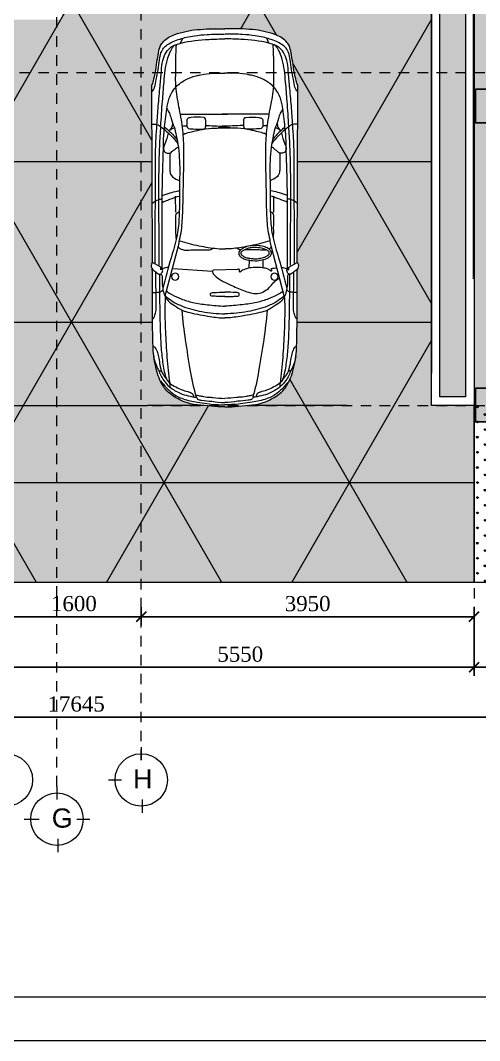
# Model space of a CAD drawing. Header units: millimetres. Extents: x -9564 to 494436, y -140371 to 4257.
# Drawn here: x -11.17 to -5.72, y 101.31 to 113.41 of the extents above; entities that cross this region are included whole.
import ezdxf
from ezdxf.enums import TextEntityAlignment as Align

# ---------------------------------------------------------------- set-up
doc = ezdxf.new("R2010")
doc.units = ezdxf.units.MM
doc.header["$MEASUREMENT"] = 0
doc.set_wipeout_variables(frame=1)
doc.linetypes.add('DASHED2', pattern=[0.375, 0.25, -0.125])
doc.linetypes.add('HIDDEN2', pattern=[0.1875, 0.125, -0.0625])
doc.layers.get('DEFPOINTS').update_dxf_attribs({"lineweight": 18})
for name, color, linetype, lineweight in [('09-Arsiran', 8, 'Continuous', 5), ('8', 8, 'Continuous', 5), ('AS', 8, 'HIDDEN2', 5), ('DIM', 1, 'Continuous', 5), ('DINDING', 1, 'Continuous', 20), ('FURNITURE', 25, 'Continuous', 5), ('LEGEND', 1, 'DASHED2', 50), ('XR-KOP A3_MOZART$0$A-TXTKOP', 3, 'Continuous', 5), ('XR-KOP A3_MOZART$0$KOP-A1$0$A-GRSKOP', 1, 'Continuous', 5)]:
    doc.layers.add(name, color=color, linetype=linetype, lineweight=lineweight)
doc.layers.add('XR-LANTAI GARASI$0$A-FUR', color=15, linetype='Continuous')
doc.styles.add('HAND', font='ROMAND.SHX', dxfattribs={"width": 0.8, "height": 250})
doc.styles.get("Standard").update_dxf_attribs({"font": 'arial.ttf'})
doc.styles.add('style2', font='times.ttf', dxfattribs={"height": 0.18})
doc.styles.add('XR-KOP A3_MOZART$0$ROMAND', font='romand.shx', dxfattribs={"height": 2, "bigfont": 'bigfont.shx'})
doc.dimstyles.new('ISO-25', dxfattribs={"dimtxt": 0.18, "dimasz": 0.12, "dimexe": 0.1, "dimexo": 0.1, "dimgap": 0.0625, "dimtad": 1, "dimtoh": 1, "dimdec": 0, "dimlfac": 1000, "dimtxsty": 'style2', "dimblk": 'ARCHTICK', "dimcen": 0.15, "dimclrd": 1, "dimclre": 1, "dimclrt": 4, "dimadec": 0, "dimazin": 0, "dimtfac": 1, "dimtdec": 0, "dimtmove": 0, "dimatfit": 3, "dimldrblk": 'OBLIQUE', "dimfxl": 1, "dimarcsym": 0})

# ---------------------------------------------------------------- blocks, each defined once
blk = doc.blocks.new('hsdh')
at = {"layer": 'XR-KOP A3_MOZART$0$KOP-A1$0$A-GRSKOP', "color": 0, "linetype": 'Continuous', "lineweight": 5}
blk.add_lwpolyline([(145480, 82601), (107945, 82601), (107945, 56197), (145480, 56197)], close=True, dxfattribs=at)
at = {"layer": 'XR-KOP A3_MOZART$0$KOP-A1$0$A-GRSKOP', "color": 5, "linetype": 'Continuous', "lineweight": 5}
blk.add_lwpolyline([(145017, 82138), (108409, 82138), (108409, 56660), (145017, 56660)], close=True, dxfattribs=at)
blk = doc.blocks.new('XR-LANTAI GARASI$0$A$C242571DA')
blk.add_wipeout([(1714, 1733), (3817, 1740), (3833, 1730), (3907, 1712), (3973, 1695), (4052, 1685), (4127, 1673), (4226, 1656), (4293, 1632), (4359, 1578), (4403, 1507), (4432, 1427), (4458, 1337), (4479, 1162), (4488, 1018), (4488, 813), (4484, 630), (4476, 538), (4455, 407), (4427, 298), (4362, 173), (4308, 124), (4225, 91), (4141, 76), (4037, 60), (3941, 43), (3883, 29), (3833, 17), (3817, 7), (1714, 14), (1701, 6), (1689, 1), (1674, -1), (1661, 1), (1649, 5), (1637, 11), (1634, 13), (723, 20), (658, 24), (613, 29), (605, 31), (523, 42), (436, 64), (363, 86), (332, 99), (282, 122), (257, 136), (214, 165), (183, 192), (146, 237), (112, 288), (80, 346), (62, 388), (43, 448), (33, 491), (24, 548), (16, 624), (11, 694), (4, 775), (0, 858), (0, 928), (6, 997), (12, 1070), (19, 1151), (24, 1196), (33, 1255), (49, 1319), (83, 1405), (119, 1469), (167, 1537), (202, 1573), (260, 1612), (323, 1644), (389, 1669), (510, 1702), (580, 1714), (631, 1720), (665, 1724), (755, 1727), (921, 1730), (1021, 1731), (1147, 1731), (1280, 1731), (1448, 1732), (1602, 1733), (1634, 1734), (1653, 1744), (1670, 1747), (1681, 1747), (1695, 1744), (1705, 1739), (1709, 1736)]).dxf.layer = 'FURNITURE'
at = {"layer": 'FURNITURE'}
for p, q in [((1660, 1632), (1714, 1733)), ((1700, 1699), (2985, 1696)), ((1714, 1733), (3817, 1740)), ((1317, 1580), (1910, 1425)), ((1638, 1619), (1625, 1632)), ((1625, 1632), (1660, 1632)), ((1638, 1619), (2503, 1619)), ((1660, 1548), (1638, 1619)), ((1682, 1652), (2695, 1655)), ((2503, 1619), (2862, 1608)), ((1644, 1489), (1610, 1020)), ((2312, 1454), (2501, 1457)), ((3007, 1527), (2808, 1525)), ((3475, 1401), (3475, 843)), ((4315, 1398), (4377, 1370)), ((1626, 1007), (1633, 720)), ((3475, 346), (3475, 904)), ((1740, 585), (1649, 587)), ((1746, 421), (1649, 421)), ((4315, 349), (4377, 376)), ((1317, 167), (1910, 322)), ((2312, 292), (2501, 290)), ((1638, 128), (1625, 115)), ((1660, 199), (1638, 128)), ((1638, 128), (2503, 128)), ((2503, 128), (2862, 139)), ((3007, 220), (2808, 222)), ((1625, 115), (1660, 115)), ((1660, 115), (1714, 14)), ((1682, 95), (2695, 91)), ((1700, 47), (2985, 51)), ((1714, 14), (3817, 7))]:
    blk.add_line(p, q, dxfattribs=at)
for centre in [(1546, 1463), (1546, 284)]:
    blk.add_ellipse(centre, major_axis=(0, 42.9), ratio=0.983266, start_param=4.712389, end_param=10.995574, dxfattribs=at)
for points, knots in [([(0, 873), (0, 928), (16, 1089), (26, 1310), (121, 1476), (189, 1569), (273, 1623), (370, 1666), (483, 1695), (561, 1715), (605, 1716)], [0, 0, 0, 0, 0.16039, 0.479033, 0.632967, 0.722015, 0.817474, 0.927562, 1.03733, 1.167094, 1.167094, 1.167094, 1.167094]), ([(605, 1716), (546, 1714), (449, 1665), (321, 1611), (225, 1521), (147, 1391), (122, 1275), (114, 1209)], [0, 0, 0, 0, 0.1772572, 0.3124951, 0.4151678, 0.5597243, 0.7575412, 0.7575412, 0.7575412, 0.7575412]), ([(723, 1727), (721, 1715), (694, 1690), (643, 1672), (574, 1655), (508, 1647), (455, 1635), (429, 1627), (417, 1624)], [0, 0, 0, 0, 0.034703, 0.0959761, 0.1659336, 0.2471559, 0.2929944, 0.3295918, 0.3295918, 0.3295918, 0.3295918]), ([(605, 1716), (642, 1723), (789, 1729), (1039, 1732), (1344, 1730), (1542, 1733), (1634, 1734)], [0, 0, 0, 0, 0.114897, 0.437061, 0.754269, 1.029686, 1.029686, 1.029686, 1.029686]), ([(1044, 1729), (1049, 1718), (1081, 1704), (1139, 1688), (1238, 1686), (1395, 1691), (1522, 1692), (1601, 1693)], [0, 0, 0, 0, 0.0364992, 0.0923739, 0.1867837, 0.3273982, 0.5667068, 0.5667068, 0.5667068, 0.5667068]), ([(1357, 1732), (1357, 1713), (1360, 1679), (1364, 1630), (1383, 1614), (1391, 1607)], [0, 0, 0, 0, 1.462159, 2.651105, 3.386321, 3.386321, 3.386321, 3.386321]), ([(1714, 1733), (1708, 1738), (1683, 1753), (1629, 1741), (1606, 1691), (1562, 1652), (1594, 1610), (1628, 1608), (1638, 1619)], [0, 0, 0, 0, 0.024864, 0.0846267, 0.1362471, 0.1900683, 0.2245199, 0.2681841, 0.2681841, 0.2681841, 0.2681841]), ([(2415, 1735), (2425, 1723), (2447, 1699), (2461, 1658), (2468, 1629), (2468, 1616)], [1.808086, 1.808086, 1.808086, 1.808086, 2.918874, 4.131288, 5.10151, 5.10151, 5.10151, 5.10151]), ([(2985, 1696), (3051, 1696), (3172, 1691), (3367, 1678), (3575, 1664), (3788, 1644), (3968, 1628), (4104, 1617), (4204, 1578), (4272, 1519), (4301, 1452), (4342, 1305), (4362, 1111), (4367, 937), (4367, 873)], [0, 0, 0, 0, 0.198873, 0.363323, 0.587433, 0.823543, 1.004622, 1.129816, 1.230113, 1.320655, 1.388577, 1.443334, 1.771447, 1.958652, 1.958652, 1.958652, 1.958652]), ([(3357, 1739), (3355, 1719), (3361, 1678), (3324, 1632), (3255, 1544), (3187, 1476), (3125, 1432)], [0, 0, 0, 0, 0.0597371, 0.1139981, 0.1672498, 0.3938869, 0.3938869, 0.3938869, 0.3938869]), ([(3745, 1737), (3749, 1730), (3764, 1717), (3811, 1699), (3895, 1687), (4003, 1663), (4108, 1649), (4196, 1638), (4259, 1603), (4302, 1550), (4340, 1484), (4365, 1408), (4390, 1324), (4398, 1267), (4402, 1235)], [0, 0, 0, 0, 0.0219205, 0.0572122, 0.1522539, 0.2718866, 0.3894011, 0.4710097, 0.5346344, 0.5986698, 0.6733118, 0.758696, 0.8351341, 0.9293726, 0.9293726, 0.9293726, 0.9293726]), ([(3817, 1740), (3833, 1730), (3883, 1718), (3973, 1695), (4085, 1680), (4194, 1663), (4281, 1644), (4344, 1598), (4390, 1540), (4427, 1449), (4458, 1337), (4476, 1233), (4478, 1175), (4479, 1162)], [0, 0, 0, 0, 0.056668, 0.14946, 0.28161, 0.392935, 0.481686, 0.542967, 0.622845, 0.69797, 0.833643, 0.965665, 1.00577, 1.00577, 1.00577, 1.00577]), ([(311, 1637), (282, 1614), (230, 1570), (149, 1486), (85, 1361), (60, 1219), (33, 1054), (25, 945), (25, 873)], [0, 0, 0, 0, 0.1095129, 0.2035347, 0.3452507, 0.5161382, 0.6275464, 0.8383798, 0.8383798, 0.8383798, 0.8383798]), ([(427, 1657), (429, 1647), (427, 1625), (400, 1617), (368, 1594), (328, 1565), (272, 1524), (237, 1452), (196, 1377), (184, 1315), (170, 1280), (157, 1254), (133, 1244), (119, 1243)], [0, 0, 0, 0, 0.0304541, 0.0502818, 0.0786089, 0.1479133, 0.1986294, 0.2831705, 0.3780326, 0.4523267, 0.4667809, 0.4902599, 0.5347198, 0.5347198, 0.5347198, 0.5347198]), ([(1317, 1580), (1228, 1586), (1036, 1585), (741, 1573), (486, 1553), (333, 1534), (283, 1528)], [0, 0, 0, 0, 0.269375, 0.574535, 0.885339, 1.036319, 1.036319, 1.036319, 1.036319]), ([(324, 1558), (345, 1572), (400, 1585), (516, 1607), (680, 1626), (885, 1636), (1117, 1642), (1346, 1644), (1505, 1645), (1574, 1646)], [0, 0, 0, 0, 0.076148, 0.165903, 0.355672, 0.569871, 0.782325, 1.050047, 1.257936, 1.257936, 1.257936, 1.257936]), ([(1555, 1618), (1528, 1618), (1473, 1620), (1393, 1609), (1318, 1591), (1249, 1545), (1201, 1467), (1143, 1386), (1105, 1240), (1076, 1072), (1056, 932), (1056, 873)], [0, 0, 0, 0, 0.082256, 0.165174, 0.241383, 0.30939, 0.405348, 0.511507, 0.603349, 0.843635, 1.017671, 1.017671, 1.017671, 1.017671]), ([(1317, 1580), (1297, 1556), (1248, 1494), (1178, 1350), (1124, 1137), (1106, 965), (1106, 873)], [0, 0, 0, 0, 0.0947759, 0.2311242, 0.4700259, 0.7400315, 0.7400315, 0.7400315, 0.7400315]), ([(3536, 1563), (3520, 1551), (3484, 1526), (3408, 1511), (3323, 1473), (3208, 1445), (3073, 1422), (2867, 1405), (2626, 1413), (2397, 1411), (2201, 1417), (2001, 1438), (1732, 1526), (1528, 1579), (1408, 1611)], [0, 0, 0, 0, 0.05975, 0.126928, 0.230034, 0.336675, 0.482225, 0.641324, 0.954906, 1.203173, 1.330375, 1.542773, 1.802261, 2.175545, 2.175545, 2.175545, 2.175545]), ([(1574, 1646), (1573, 1638), (1574, 1622), (1560, 1619), (1555, 1618)], [0, 0, 0, 0, 0.02274132, 0.03717479, 0.03717479, 0.03717479, 0.03717479]), ([(2424, 1619), (2442, 1590), (2464, 1519), (2495, 1451), (2502, 1411)], [0, 0, 0, 0, 0.1000351, 0.2184418, 0.2184418, 0.2184418, 0.2184418]), ([(2508, 1618), (2521, 1588), (2537, 1527), (2560, 1458), (2563, 1421), (2564, 1411)], [0, 0, 0, 0, 2.528586, 4.711885, 5.408215, 5.408215, 5.408215, 5.408215]), ([(2695, 1655), (2830, 1655), (3041, 1651), (3351, 1631), (3527, 1623), (3627, 1612)], [0, 0, 0, 0, 0.4042759, 0.6333827, 0.9326252, 0.9326252, 0.9326252, 0.9326252]), ([(2862, 1608), (2921, 1607), (3047, 1601), (3191, 1602), (3357, 1584), (3498, 1571), (3623, 1549), (3664, 1533)], [0, 0, 0, 0, 0.1783018, 0.3787173, 0.431954, 0.6762374, 0.8077184, 0.8077184, 0.8077184, 0.8077184]), ([(3248, 1545), (3227, 1550), (3176, 1562), (3114, 1593), (3053, 1605), (3010, 1579), (3010, 1545), (3010, 1516), (3034, 1500), (3053, 1465), (3079, 1444), (3084, 1424)], [0, 0, 0, 0, 0.0655106, 0.1550445, 0.2094604, 0.2438604, 0.287164, 0.3001388, 0.3275984, 0.3616951, 0.4200969, 0.4200969, 0.4200969, 0.4200969]), ([(3319, 1587), (3303, 1568), (3257, 1517), (3207, 1467), (3171, 1440)], [0, 0, 0, 0, 1.868162, 5.271297, 5.271297, 5.271297, 5.271297]), ([(3627, 1612), (3702, 1609), (3826, 1597), (3991, 1583), (4112, 1562), (4212, 1523), (4290, 1488), (4301, 1448)], [0, 0, 0, 0, 0.2277977, 0.3719478, 0.4996814, 0.5863441, 0.709615, 0.709615, 0.709615, 0.709615]), ([(1373, 1563), (1357, 1545), (1322, 1490), (1277, 1386), (1233, 1244), (1211, 1069), (1197, 942), (1197, 873)], [0, 0, 0, 0, 0.0708922, 0.1925846, 0.3348457, 0.5072814, 0.7109928, 0.7109928, 0.7109928, 0.7109928]), ([(1910, 1425), (1933, 1419), (1996, 1408), (2094, 1386), (2212, 1377), (2419, 1367), (2705, 1366), (3033, 1354), (3316, 1371), (3559, 1416), (3789, 1462), (4029, 1453), (4196, 1455), (4293, 1448), (4301, 1448)], [0, 0, 0, 0, 0.073325, 0.188896, 0.303039, 0.425821, 0.811242, 1.159737, 1.41058, 1.660623, 1.899627, 2.11145, 2.377727, 2.401703, 2.401703, 2.401703, 2.401703]), ([(1997, 1450), (2040, 1455), (2127, 1452), (2220, 1454), (2287, 1457), (2306, 1434), (2313, 1420), (2316, 1414)], [0, 0, 0, 0, 3.267856, 6.568708, 7.399663, 8.099385, 8.621705, 8.621705, 8.621705, 8.621705]), ([(2808, 1525), (2792, 1525), (2752, 1520), (2711, 1473), (2690, 1431), (2691, 1410)], [0, 0, 0, 0, 0.0486628, 0.1144515, 0.1777721, 0.1777721, 0.1777721, 0.1777721]), ([(3275, 1533), (3288, 1528), (3300, 1505), (3308, 1482), (3312, 1473)], [0, 0, 0, 0, 0.983949, 1.771691, 1.771691, 1.771691, 1.771691]), ([(3372, 1495), (3354, 1497), (3316, 1495), (3292, 1526), (3275, 1533)], [0, 0, 0, 0, 0.0535488, 0.1060573, 0.1060573, 0.1060573, 0.1060573]), ([(3664, 1533), (3687, 1526), (3735, 1502), (3817, 1445), (3884, 1343), (3925, 1240), (3937, 1177), (3940, 1158)], [0, 0, 0, 0, 0.0720749, 0.1581284, 0.2958089, 0.4262456, 0.4842292, 0.4842292, 0.4842292, 0.4842292]), ([(114, 1209), (215, 1239), (443, 1285), (788, 1339), (1030, 1371), (1146, 1379)], [0, 0, 0, 0, 0.317374, 0.69576, 1.04714, 1.04714, 1.04714, 1.04714]), ([(1898, 1426), (1889, 1421), (1871, 1397), (1856, 1345), (1868, 1234), (1864, 1132), (1863, 1038), (1877, 1022), (1885, 1016)], [0, 0, 0, 0, 0.842998, 2.122875, 3.997599, 9.174838, 10.012722, 10.751336, 10.751336, 10.751336, 10.751336]), ([(1970, 1407), (1960, 1370), (1927, 1259), (1891, 1078), (1874, 933), (1874, 864)], [0, 0, 0, 0, 0.1139079, 0.3411539, 0.543502, 0.543502, 0.543502, 0.543502]), ([(3232, 1368), (3241, 1356), (3253, 1316), (3272, 1241), (3298, 1128), (3311, 975), (3311, 858), (3312, 794)], [0, 0, 0, 0, 0.0451009, 0.1211996, 0.2308505, 0.385263, 0.5739042, 0.5739042, 0.5739042, 0.5739042]), ([(136, 1213), (139, 1212), (138, 1193), (133, 1168), (119, 1112), (116, 1059), (109, 975), (102, 920), (102, 873)], [0, 0, 0, 0, 0.0114788, 0.0403472, 0.0875838, 0.1755608, 0.1991501, 0.3369659, 0.3369659, 0.3369659, 0.3369659]), ([(3295, 1175), (3295, 1207), (3300, 1250), (3298, 1304), (3326, 1329), (3364, 1321), (3399, 1329), (3422, 1316), (3431, 1298), (3439, 1234), (3440, 1174), (3435, 1112), (3419, 1102), (3396, 1099), (3363, 1101), (3331, 1097), (3299, 1108), (3297, 1140), (3295, 1161), (3295, 1175)], [0, 0, 0, 0, 0.0969044, 0.1295913, 0.1506192, 0.1985921, 0.2360698, 0.2557908, 0.2719711, 0.2929882, 0.44406, 0.4519132, 0.4720918, 0.4918599, 0.5228758, 0.5707096, 0.5892096, 0.6145759, 0.654681, 0.654681, 0.654681, 0.654681]), ([(4402, 1235), (4412, 1185), (4422, 1066), (4424, 946), (4424, 878)], [0, 0, 0, 0, 0.1502861, 0.3522699, 0.3522699, 0.3522699, 0.3522699]), ([(114, 1209), (103, 1207), (84, 1188), (76, 1122), (68, 1017), (53, 925), (53, 873)], [0, 0, 0, 0, 0.0314754, 0.0702057, 0.1915753, 0.3439346, 0.3439346, 0.3439346, 0.3439346]), ([(3339, 1099), (3339, 1095), (3336, 1011), (3333, 926), (3330, 846)], [11.235438, 11.235438, 11.235438, 11.235438, 11.552536, 17.586883, 17.586883, 17.586883, 17.586883]), ([(3940, 1158), (3950, 1111), (3964, 1016), (3960, 921), (3960, 873)], [0, 0, 0, 0, 0.140379, 0.2808468, 0.2808468, 0.2808468, 0.2808468]), ([(1311, 873), (1311, 902), (1309, 951), (1315, 1002), (1314, 1039), (1332, 1045), (1346, 1044), (1357, 1029), (1359, 970), (1362, 918), (1363, 873)], [0, 0, 0, 0, 0.0857277, 0.1381048, 0.1641986, 0.1769751, 0.1890325, 0.2028129, 0.2286049, 0.3592554, 0.3592554, 0.3592554, 0.3592554]), ([(1626, 1007), (1623, 1013), (1603, 1029), (1559, 995), (1523, 952), (1480, 878), (1431, 774), (1385, 658), (1344, 551), (1343, 462), (1380, 387), (1428, 330), (1480, 295), (1510, 257), (1525, 233), (1528, 222)], [0, 0, 0, 0, 0.527288, 1.647451, 3.487558, 5.099073, 7.968657, 12.238313, 14.475187, 16.613757, 18.744202, 20.639343, 22.223389, 23.452731, 24.286529, 24.286529, 24.286529, 24.286529]), ([(0, 873), (0, 819), (16, 658), (26, 437), (121, 270), (189, 178), (273, 124), (370, 80), (483, 52), (561, 32), (605, 31)], [0, 0, 0, 0, 0.16039, 0.479033, 0.632967, 0.722015, 0.817474, 0.927562, 1.03733, 1.167094, 1.167094, 1.167094, 1.167094]), ([(311, 109), (282, 133), (230, 177), (149, 261), (85, 385), (60, 528), (33, 692), (25, 802), (25, 873)], [0, 0, 0, 0, 0.1095129, 0.2035347, 0.3452507, 0.5161382, 0.6275464, 0.8383798, 0.8383798, 0.8383798, 0.8383798]), ([(114, 538), (103, 540), (84, 559), (76, 625), (68, 729), (53, 822), (53, 873)], [0, 0, 0, 0, 0.0314754, 0.0702057, 0.1915753, 0.3439346, 0.3439346, 0.3439346, 0.3439346]), ([(136, 534), (139, 535), (138, 553), (133, 578), (119, 635), (116, 688), (109, 772), (102, 827), (102, 873)], [0, 0, 0, 0, 0.0114788, 0.0403472, 0.0875838, 0.1755608, 0.1991501, 0.3369659, 0.3369659, 0.3369659, 0.3369659]), ([(1555, 129), (1528, 129), (1473, 126), (1393, 138), (1318, 156), (1249, 201), (1201, 280), (1143, 361), (1105, 506), (1076, 674), (1056, 814), (1056, 873)], [0, 0, 0, 0, 0.082256, 0.165174, 0.241383, 0.30939, 0.405348, 0.511507, 0.603349, 0.843635, 1.017671, 1.017671, 1.017671, 1.017671]), ([(1317, 167), (1297, 191), (1248, 252), (1178, 396), (1124, 609), (1106, 782), (1106, 873)], [0, 0, 0, 0, 0.0947759, 0.2311242, 0.4700259, 0.7400315, 0.7400315, 0.7400315, 0.7400315]), ([(1373, 184), (1357, 202), (1322, 257), (1277, 361), (1233, 503), (1211, 677), (1197, 804), (1197, 873)], [0, 0, 0, 0, 0.0708922, 0.1925846, 0.3348457, 0.5072814, 0.7109928, 0.7109928, 0.7109928, 0.7109928]), ([(1311, 873), (1311, 844), (1309, 796), (1315, 745), (1314, 707), (1332, 702), (1346, 703), (1357, 718), (1359, 777), (1362, 829), (1363, 873)], [0, 0, 0, 0, 0.0857277, 0.1381048, 0.1641986, 0.1769751, 0.1890325, 0.2028129, 0.2286049, 0.3592554, 0.3592554, 0.3592554, 0.3592554]), ([(1970, 339), (1960, 377), (1927, 488), (1893, 663), (1874, 802), (1874, 864)], [0, 0, 0, 0, 0.1139079, 0.3411539, 0.5260188, 0.5260188, 0.5260188, 0.5260188]), ([(2985, 51), (3051, 51), (3172, 56), (3367, 69), (3575, 82), (3788, 103), (3968, 119), (4104, 130), (4204, 169), (4272, 227), (4301, 295), (4342, 441), (4362, 636), (4367, 810), (4367, 873)], [0, 0, 0, 0, 0.198873, 0.363323, 0.587433, 0.823543, 1.004622, 1.129816, 1.230113, 1.320655, 1.388577, 1.443334, 1.771447, 1.958652, 1.958652, 1.958652, 1.958652]), ([(3232, 379), (3241, 391), (3253, 431), (3272, 506), (3298, 619), (3311, 772), (3311, 888), (3312, 952)], [0, 0, 0, 0, 0.0451009, 0.1211996, 0.2308505, 0.385263, 0.5739042, 0.5739042, 0.5739042, 0.5739042]), ([(3339, 648), (3339, 652), (3336, 736), (3333, 820), (3330, 901)], [11.235438, 11.235438, 11.235438, 11.235438, 11.552536, 17.586883, 17.586883, 17.586883, 17.586883]), ([(3940, 589), (3950, 636), (3964, 730), (3960, 826), (3960, 873)], [0, 0, 0, 0, 0.140379, 0.2808468, 0.2808468, 0.2808468, 0.2808468]), ([(4402, 512), (4412, 561), (4422, 681), (4424, 800), (4424, 869)], [0, 0, 0, 0, 0.1502861, 0.3522699, 0.3522699, 0.3522699, 0.3522699]), ([(1863, 686), (1864, 694), (1865, 711), (1877, 724), (1885, 731)], [9.436432, 9.436432, 9.436432, 9.436432, 10.012722, 10.751336, 10.751336, 10.751336, 10.751336]), ([(1639, 326), (1635, 324), (1629, 318), (1613, 315), (1612, 324), (1613, 330), (1619, 338), (1629, 346), (1638, 366), (1649, 405), (1656, 473), (1656, 543), (1645, 611), (1623, 651), (1615, 684), (1598, 691), (1604, 697), (1610, 700), (1619, 699), (1626, 701), (1638, 699), (1633, 713), (1633, 720)], [0, 0, 0, 0, 0.0138597, 0.0278304, 0.0329137, 0.0379971, 0.0465756, 0.0592704, 0.0762214, 0.1105991, 0.1789801, 0.2766959, 0.3173629, 0.3800771, 0.4110544, 0.4160421, 0.4210284, 0.4277212, 0.4387433, 0.4448131, 0.4508005, 0.4694463, 0.4694463, 0.4694463, 0.4694463]), ([(1740, 585), (1738, 572), (1750, 644), (1766, 664), (1792, 700), (1821, 710), (1853, 704), (1874, 668), (1905, 623), (1916, 557), (1915, 484), (1906, 418), (1885, 363), (1859, 329), (1831, 318), (1811, 323), (1792, 329), (1778, 350), (1753, 386), (1738, 466), (1729, 497), (1742, 598), (1740, 585)], [0, 0, 0, 0, 0.03969, 0.089634, 0.13125, 0.1542862, 0.1797268, 0.2207266, 0.2680991, 0.3447665, 0.4095645, 0.4843001, 0.541515, 0.5817687, 0.6060665, 0.6262474, 0.6436722, 0.6634686, 0.6988791, 0.7758465, 0.8696394, 0.907731, 0.907731, 0.907731, 0.907731]), ([(1765, 587), (1766, 591), (1766, 595), (1769, 606), (1770, 611), (1773, 627), (1776, 633), (1780, 642), (1782, 645), (1786, 651), (1787, 653), (1793, 660), (1797, 666), (1804, 674), (1807, 676), (1811, 679), (1813, 680), (1817, 682), (1819, 683), (1824, 683), (1828, 683), (1832, 682), (1834, 682), (1836, 680), (1838, 679), (1842, 674), (1845, 670), (1850, 662), (1853, 657), (1859, 647), (1862, 643), (1868, 633), (1871, 627), (1877, 616), (1879, 610), (1883, 597), (1884, 591), (1888, 571), (1890, 556), (1891, 527), (1891, 513), (1889, 470), (1885, 441), (1874, 404), (1871, 394), (1863, 379), (1861, 373), (1854, 364), (1851, 359), (1845, 353), (1842, 350), (1836, 346), (1833, 345), (1829, 345), (1828, 345), (1825, 345), (1823, 345), (1818, 346), (1815, 347), (1811, 349), (1809, 349), (1808, 350), (1808, 350), (1807, 351), (1807, 352), (1805, 354), (1803, 356), (1800, 361), (1798, 364), (1795, 368), (1793, 370), (1789, 377), (1787, 381), (1782, 389), (1780, 394), (1777, 403), (1775, 408), (1771, 423), (1768, 434), (1765, 450), (1764, 456), (1761, 467), (1760, 471), (1758, 484), (1757, 493), (1758, 511), (1758, 516), (1759, 528), (1759, 534), (1761, 554), (1763, 571), (1764, 581), (1765, 583), (1765, 585), (1765, 585), (1765, 586), (1765, 587), (1765, 587)], [0.497033, 0.497033, 0.497033, 0.497033, 0.723444, 0.723444, 0.974636, 0.974636, 1.50964, 1.50964, 2.044645, 2.044645, 2.271061, 2.271061, 2.862376, 2.862376, 3.217654, 3.217654, 3.537253, 3.537253, 3.856852, 3.856852, 4.368613, 4.368613, 4.584627, 4.584627, 4.99269, 4.99269, 5.400753, 5.400753, 5.808816, 5.808816, 6.216879, 6.216879, 6.778716, 6.778716, 7.350371, 7.350371, 7.922025, 7.922025, 9.065335, 9.065335, 10.208644, 10.208644, 12.495263, 12.495263, 13.409896, 13.409896, 13.929088, 13.929088, 14.44828, 14.44828, 14.909885, 14.909885, 15.371489, 15.371489, 15.62524, 15.62524, 15.87899, 15.87899, 16.120875, 16.120875, 16.36276, 16.36276, 16.51635, 16.51635, 16.669941, 16.669941, 16.921521, 16.921521, 17.136676, 17.136676, 17.351831, 17.351831, 17.782142, 17.782142, 18.204974, 18.204974, 18.627807, 18.627807, 19.473473, 19.473473, 19.978923, 19.978923, 20.484372, 20.484372, 21.475119, 21.475119, 21.859144, 21.859144, 22.162884, 22.162884, 22.770362, 22.770362, 22.900493, 22.900493, 22.951221, 22.951221, 22.964298, 22.964298, 22.964298, 22.964298]), ([(1864, 379), (1863, 384), (1858, 414), (1867, 502), (1865, 581), (1864, 639)], [1.749253, 1.749253, 1.749253, 1.749253, 2.122875, 3.997599, 8.307432, 8.307432, 8.307432, 8.307432]), ([(3295, 572), (3295, 539), (3300, 497), (3298, 443), (3326, 418), (3364, 426), (3399, 417), (3422, 431), (3431, 449), (3439, 513), (3440, 572), (3435, 635), (3419, 645), (3396, 648), (3363, 646), (3331, 650), (3299, 639), (3297, 606), (3295, 586), (3295, 572)], [0, 0, 0, 0, 0.0969044, 0.1295913, 0.1506192, 0.1985921, 0.2360698, 0.2557908, 0.2719711, 0.2929882, 0.44406, 0.4519132, 0.4720918, 0.4918599, 0.5228758, 0.5707096, 0.5892096, 0.6145759, 0.654681, 0.654681, 0.654681, 0.654681]), ([(605, 31), (546, 32), (449, 82), (321, 136), (225, 226), (147, 356), (122, 472), (114, 538)], [0, 0, 0, 0, 0.1772572, 0.3124951, 0.4151678, 0.5597243, 0.7575412, 0.7575412, 0.7575412, 0.7575412]), ([(114, 538), (215, 508), (443, 462), (788, 408), (1030, 376), (1146, 368)], [0, 0, 0, 0, 0.317374, 0.69576, 1.04714, 1.04714, 1.04714, 1.04714]), ([(427, 90), (429, 100), (427, 122), (400, 130), (368, 153), (328, 182), (272, 223), (237, 295), (196, 370), (184, 432), (170, 467), (157, 493), (133, 502), (119, 504)], [0, 0, 0, 0, 0.0304541, 0.0502818, 0.0786089, 0.1479133, 0.1986294, 0.2831705, 0.3780326, 0.4523267, 0.4667809, 0.4902599, 0.5347198, 0.5347198, 0.5347198, 0.5347198]), ([(3664, 214), (3687, 221), (3735, 244), (3817, 302), (3884, 404), (3925, 507), (3937, 570), (3940, 589)], [0, 0, 0, 0, 0.0720749, 0.1581284, 0.2958089, 0.4262456, 0.4842292, 0.4842292, 0.4842292, 0.4842292]), ([(3745, 10), (3749, 17), (3764, 30), (3811, 48), (3895, 60), (4003, 84), (4108, 98), (4196, 108), (4259, 144), (4302, 197), (4340, 263), (4365, 339), (4390, 422), (4398, 480), (4402, 512)], [0, 0, 0, 0, 0.0219205, 0.0572122, 0.1522539, 0.2718866, 0.3894011, 0.4710097, 0.5346344, 0.5986698, 0.6733118, 0.758696, 0.8351341, 0.9293726, 0.9293726, 0.9293726, 0.9293726]), ([(3817, 7), (3833, 17), (3883, 29), (3973, 52), (4085, 66), (4194, 84), (4281, 102), (4344, 149), (4390, 206), (4427, 298), (4458, 410), (4476, 513), (4478, 572), (4479, 585)], [0, 0, 0, 0, 0.056668, 0.14946, 0.28161, 0.392935, 0.481686, 0.542967, 0.622845, 0.69797, 0.833643, 0.965665, 1.00577, 1.00577, 1.00577, 1.00577]), ([(1910, 322), (1933, 328), (1996, 339), (2094, 361), (2212, 370), (2419, 380), (2705, 380), (3033, 393), (3316, 376), (3559, 331), (3789, 285), (4029, 294), (4196, 292), (4293, 299), (4301, 299)], [0, 0, 0, 0, 0.073325, 0.188896, 0.303039, 0.425821, 0.811242, 1.159737, 1.41058, 1.660623, 1.899627, 2.11145, 2.377727, 2.401703, 2.401703, 2.401703, 2.401703]), ([(3536, 184), (3520, 196), (3484, 221), (3408, 236), (3323, 274), (3208, 302), (3073, 325), (2867, 342), (2626, 334), (2397, 336), (2201, 330), (2001, 309), (1732, 221), (1528, 168), (1408, 136)], [0, 0, 0, 0, 0.05975, 0.126928, 0.230034, 0.336675, 0.482225, 0.641324, 0.954906, 1.203173, 1.330375, 1.542773, 1.802261, 2.175545, 2.175545, 2.175545, 2.175545]), ([(1898, 321), (1889, 326), (1881, 337), (1875, 348), (1874, 350)], [0, 0, 0, 0, 0.8429982, 0.9626806, 0.9626806, 0.9626806, 0.9626806]), ([(1997, 296), (2040, 292), (2127, 295), (2220, 292), (2287, 290), (2306, 312), (2313, 327), (2316, 333)], [0, 0, 0, 0, 3.267856, 6.568708, 7.399663, 8.099385, 8.621705, 8.621705, 8.621705, 8.621705]), ([(2424, 128), (2442, 157), (2464, 228), (2495, 296), (2502, 335)], [0, 0, 0, 0, 0.1000351, 0.2184418, 0.2184418, 0.2184418, 0.2184418]), ([(2508, 128), (2521, 159), (2537, 220), (2560, 288), (2563, 326), (2564, 335)], [0, 0, 0, 0, 2.528586, 4.711885, 5.408215, 5.408215, 5.408215, 5.408215]), ([(2808, 222), (2792, 222), (2752, 227), (2711, 274), (2690, 316), (2691, 337)], [0, 0, 0, 0, 0.0486628, 0.1144515, 0.1777721, 0.1777721, 0.1777721, 0.1777721]), ([(3248, 202), (3227, 196), (3176, 185), (3114, 154), (3053, 141), (3010, 168), (3010, 201), (3010, 231), (3034, 247), (3053, 282), (3079, 303), (3084, 322)], [0, 0, 0, 0, 0.0655106, 0.1550445, 0.2094604, 0.2438604, 0.287164, 0.3001388, 0.3275984, 0.3616951, 0.4200969, 0.4200969, 0.4200969, 0.4200969]), ([(3357, 7), (3355, 28), (3361, 69), (3324, 115), (3255, 203), (3187, 271), (3125, 315)], [0, 0, 0, 0, 0.0597371, 0.1139981, 0.1672498, 0.3938869, 0.3938869, 0.3938869, 0.3938869]), ([(3319, 160), (3303, 179), (3257, 230), (3207, 280), (3171, 307)], [0, 0, 0, 0, 1.868162, 5.271297, 5.271297, 5.271297, 5.271297]), ([(3275, 214), (3288, 218), (3300, 242), (3308, 264), (3312, 274)], [0, 0, 0, 0, 0.983949, 1.771691, 1.771691, 1.771691, 1.771691]), ([(3372, 251), (3354, 250), (3316, 252), (3292, 221), (3275, 214)], [0, 0, 0, 0, 0.0535488, 0.1060573, 0.1060573, 0.1060573, 0.1060573]), ([(3627, 135), (3702, 138), (3826, 150), (3991, 164), (4112, 184), (4212, 224), (4290, 259), (4301, 299)], [0, 0, 0, 0, 0.2277977, 0.3719478, 0.4996814, 0.5863441, 0.709615, 0.709615, 0.709615, 0.709615]), ([(1317, 167), (1228, 161), (1036, 162), (741, 174), (486, 193), (333, 212), (283, 218)], [0, 0, 0, 0, 0.269375, 0.574535, 0.885339, 1.036319, 1.036319, 1.036319, 1.036319]), ([(324, 189), (345, 175), (400, 162), (516, 140), (680, 121), (885, 111), (1117, 105), (1346, 103), (1505, 102), (1574, 101)], [0, 0, 0, 0, 0.076148, 0.165903, 0.355672, 0.569871, 0.782325, 1.050047, 1.257936, 1.257936, 1.257936, 1.257936]), ([(723, 20), (721, 32), (694, 57), (643, 75), (574, 91), (508, 100), (455, 112), (429, 119), (417, 123)], [0, 0, 0, 0, 0.034703, 0.0959761, 0.1659336, 0.2471559, 0.2929944, 0.3295918, 0.3295918, 0.3295918, 0.3295918]), ([(1357, 15), (1357, 34), (1360, 68), (1364, 116), (1383, 133), (1391, 140)], [0, 0, 0, 0, 1.462159, 2.651105, 3.386321, 3.386321, 3.386321, 3.386321]), ([(1574, 101), (1573, 109), (1574, 125), (1560, 128), (1555, 129)], [0, 0, 0, 0, 0.02274132, 0.03717479, 0.03717479, 0.03717479, 0.03717479]), ([(1714, 14), (1708, 9), (1683, -6), (1629, 6), (1606, 55), (1562, 94), (1594, 137), (1628, 138), (1638, 128)], [0, 0, 0, 0, 0.024864, 0.0846267, 0.1362471, 0.1900683, 0.2245199, 0.2681841, 0.2681841, 0.2681841, 0.2681841]), ([(2415, 12), (2425, 24), (2447, 48), (2461, 89), (2468, 118), (2468, 131)], [1.808086, 1.808086, 1.808086, 1.808086, 2.918874, 4.131288, 5.10151, 5.10151, 5.10151, 5.10151]), ([(2695, 91), (2830, 92), (3041, 95), (3351, 116), (3527, 124), (3627, 135)], [0, 0, 0, 0, 0.4042759, 0.6333827, 0.9326252, 0.9326252, 0.9326252, 0.9326252]), ([(2862, 139), (2921, 139), (3047, 146), (3191, 145), (3357, 163), (3498, 176), (3623, 197), (3664, 214)], [0, 0, 0, 0, 0.1783018, 0.3787173, 0.431954, 0.6762374, 0.8077184, 0.8077184, 0.8077184, 0.8077184]), ([(605, 31), (642, 23), (789, 18), (1039, 15), (1344, 17), (1542, 14), (1634, 13)], [0, 0, 0, 0, 0.114897, 0.437061, 0.754269, 1.029686, 1.029686, 1.029686, 1.029686]), ([(1044, 18), (1049, 29), (1081, 43), (1139, 59), (1238, 61), (1395, 55), (1522, 54), (1601, 54)], [0, 0, 0, 0, 0.0364992, 0.0923739, 0.1867837, 0.3273982, 0.5667068, 0.5667068, 0.5667068, 0.5667068])]:
    blk.add_open_spline(points, degree=3, knots=knots, dxfattribs=at)
for points in [[(283, 1528), (268, 1525), (251, 1528), (235, 1528)], [(3332, 1378), (3334, 1360), (3336, 1342), (3337, 1325)], [(4479, 1162), (4491, 1066), (4488, 969), (4488, 873)], [(4479, 585), (4491, 681), (4488, 777), (4488, 873)], [(3332, 369), (3334, 386), (3336, 404), (3337, 422)], [(1646, 253), (1648, 277), (1640, 302), (1639, 326)], [(283, 218), (268, 222), (251, 219), (235, 218)]]:
    blk.add_open_spline(points, degree=3, dxfattribs=at)
blk = doc.blocks.new('_ArchTick')
at = {"color": 0, "linetype": 'ByBlock', "const_width": 0.15}
blk.add_lwpolyline([(-0.5, -0.5), (0.5, 0.5)], dxfattribs=at)
blk = doc.blocks.new('*D668')
at = {"layer": 'DEFPOINTS', "color": 0, "transparency": 16777216}
for p in [(211.819, 148.768), (213.419, 148.779), (213.419, 148.565)]:
    blk.add_point(p, dxfattribs=at)
at = {"layer": 'DIM', "color": 1, "lineweight": -2, "transparency": 16777216}
for p, q in [((211.819, 148.668), (211.819, 148.465)), ((213.419, 148.679), (213.419, 148.465)), ((211.819, 148.565), (213.419, 148.565))]:
    blk.add_line(p, q, dxfattribs=at)
at = {"layer": 'DIM', "color": 1, "lineweight": -2, "transparency": 16777216, "xscale": 0.12, "yscale": 0.12, "zscale": 0.12, "rotation": 180}
blk.add_blockref('_ArchTick', (211.819, 148.565), dxfattribs=at)
at = {"layer": 'DIM', "color": 1, "lineweight": -2, "transparency": 16777216, "xscale": 0.12, "yscale": 0.12, "zscale": 0.12}
blk.add_blockref('_ArchTick', (213.419, 148.565), dxfattribs=at)
at = {"layer": 'DIM', "color": 4, "transparency": 16777216, "insert": (212.619, 148.719), "char_height": 0.18, "attachment_point": 5, "style": 'style2'}
blk.add_mtext('1600', dxfattribs=at)
blk = doc.blocks.new('_Oblique')
at = {"color": 0, "linetype": 'ByBlock', "lineweight": -2}
blk.add_line((-0.5, -0.5), (0.5, 0.5), dxfattribs=at)
blk = doc.blocks.new('*D670')
at = {"layer": 'DEFPOINTS', "color": 0, "transparency": 16777216}
for p in [(213.419, 148.779), (217.369, 148.779), (217.369, 148.565)]:
    blk.add_point(p, dxfattribs=at)
at = {"layer": 'DIM', "color": 1, "lineweight": -2, "transparency": 16777216}
for p, q in [((213.419, 148.679), (213.419, 148.465)), ((217.369, 148.679), (217.369, 148.465)), ((213.419, 148.565), (217.369, 148.565))]:
    blk.add_line(p, q, dxfattribs=at)
at = {"layer": 'DIM', "color": 1, "lineweight": -2, "transparency": 16777216, "xscale": 0.12, "yscale": 0.12, "zscale": 0.12, "rotation": 180}
blk.add_blockref('_ArchTick', (213.419, 148.565), dxfattribs=at)
at = {"layer": 'DIM', "color": 1, "lineweight": -2, "transparency": 16777216, "xscale": 0.12, "yscale": 0.12, "zscale": 0.12}
blk.add_blockref('_ArchTick', (217.369, 148.565), dxfattribs=at)
at = {"layer": 'DIM', "color": 4, "transparency": 16777216, "insert": (215.394, 148.719), "char_height": 0.18, "attachment_point": 5, "style": 'style2'}
blk.add_mtext('3950', dxfattribs=at)
blk = doc.blocks.new('*D671')
at = {"layer": 'DEFPOINTS', "color": 0, "transparency": 16777216}
for p in [(217.369, 148.565), (221.469, 148.565), (221.469, 147.965)]:
    blk.add_point(p, dxfattribs=at)
at = {"layer": 'DIM', "color": 1, "lineweight": -2, "transparency": 16777216}
for p, q in [((217.369, 148.465), (217.369, 147.865)), ((221.469, 148.465), (221.469, 147.865)), ((217.369, 147.965), (221.469, 147.965))]:
    blk.add_line(p, q, dxfattribs=at)
at = {"layer": 'DIM', "color": 1, "lineweight": -2, "transparency": 16777216, "xscale": 0.12, "yscale": 0.12, "zscale": 0.12, "rotation": 180}
blk.add_blockref('_ArchTick', (217.369, 147.965), dxfattribs=at)
at = {"layer": 'DIM', "color": 1, "lineweight": -2, "transparency": 16777216, "xscale": 0.12, "yscale": 0.12, "zscale": 0.12}
blk.add_blockref('_ArchTick', (221.469, 147.965), dxfattribs=at)
at = {"layer": 'DIM', "color": 4, "transparency": 16777216, "insert": (219.419, 148.119), "char_height": 0.18, "attachment_point": 5, "style": 'style2'}
blk.add_mtext('4100', dxfattribs=at)
blk = doc.blocks.new('*D672')
at = {"layer": 'DEFPOINTS', "color": 0, "transparency": 16777216}
for p in [(203.824, 147.965), (221.469, 147.965), (221.469, 147.374)]:
    blk.add_point(p, dxfattribs=at)
at = {"layer": 'DIM', "color": 1, "lineweight": -2, "transparency": 16777216}
for p, q in [((203.824, 147.865), (203.824, 147.274)), ((221.469, 147.865), (221.469, 147.274)), ((203.824, 147.374), (221.469, 147.374))]:
    blk.add_line(p, q, dxfattribs=at)
at = {"layer": 'DIM', "color": 1, "lineweight": -2, "transparency": 16777216, "xscale": 0.12, "yscale": 0.12, "zscale": 0.12, "rotation": 180}
blk.add_blockref('_ArchTick', (203.824, 147.374), dxfattribs=at)
at = {"layer": 'DIM', "color": 1, "lineweight": -2, "transparency": 16777216, "xscale": 0.12, "yscale": 0.12, "zscale": 0.12}
blk.add_blockref('_ArchTick', (221.469, 147.374), dxfattribs=at)
at = {"layer": 'DIM', "color": 4, "transparency": 16777216, "insert": (212.646, 147.528), "char_height": 0.18, "attachment_point": 5, "style": 'style2'}
blk.add_mtext('17645', dxfattribs=at)
blk = doc.blocks.new('*D676')
at = {"layer": 'DEFPOINTS', "color": 0, "transparency": 16777216}
for p in [(211.819, 148.315), (217.369, 148.315), (217.369, 147.965)]:
    blk.add_point(p, dxfattribs=at)
at = {"layer": 'DIM', "color": 1, "lineweight": -2, "transparency": 16777216}
for p, q in [((211.819, 148.215), (211.819, 147.865)), ((217.369, 148.215), (217.369, 147.865)), ((211.819, 147.965), (217.369, 147.965))]:
    blk.add_line(p, q, dxfattribs=at)
at = {"layer": 'DIM', "color": 1, "lineweight": -2, "transparency": 16777216, "xscale": 0.12, "yscale": 0.12, "zscale": 0.12, "rotation": 180}
blk.add_blockref('_ArchTick', (211.819, 147.965), dxfattribs=at)
at = {"layer": 'DIM', "color": 1, "lineweight": -2, "transparency": 16777216, "xscale": 0.12, "yscale": 0.12, "zscale": 0.12}
blk.add_blockref('_ArchTick', (217.369, 147.965), dxfattribs=at)
at = {"layer": 'DIM', "color": 4, "transparency": 16777216, "insert": (214.594, 148.119), "char_height": 0.18, "attachment_point": 5, "style": 'style2'}
blk.add_mtext('5550', dxfattribs=at)
blk = doc.blocks.new('k4')
at = {"true_color": 0x636466}
h = blk.add_hatch(dxfattribs=at)
h.set_pattern_fill('ANGLE', color=251)
h.set_pattern_definition([(0, (0, 0), (0, 6.985), [5.08, -1.905]), (90, (0, 0), (-6.985, 4e-16), [5.08, -1.905])])
h.paths.add_polyline_path([(210.558, -20.392), (210.358, -20.392), (210.358, -20.792), (210.558, -20.792)])
h = blk.add_hatch(color=251, dxfattribs=at)
h.dxf.hatch_style = 1
h.paths.add_polyline_path([(210.558, -20.594), (210.358, -20.594), (210.358, -20.792), (210.558, -20.792)])
h.paths.add_polyline_path([(210.558, -20.392), (210.358, -20.392), (210.358, -20.594), (210.558, -20.594)])
for p, q in [((210.358, -20.392), (210.558, -20.392)), ((210.558, -20.392), (210.558, -20.792)), ((210.558, -20.792), (210.358, -20.792))]:
    blk.add_line(p, q)
blk.add_lwpolyline([(210.358, -20.392), (210.558, -20.392), (210.558, -20.792), (210.358, -20.792)], close=True)
blk = doc.blocks.new('KL1')
for p in [(-14.972, 175.217), (-14.972, 171.667)]:
    blk.add_blockref('k4', p)
blk = doc.blocks.new('as1')
at = {"layer": '09-Arsiran'}
for p, q in [((149.483, 146.773), (149.483, 146.618)), ((149.094, 146.384), (149.25, 146.384)), ((148.483, 146.307), (148.483, 146.151)), ((149.494, 146.151), (149.494, 145.995)), ((148.094, 145.918), (148.25, 145.918)), ((148.117, 145.918), (148.273, 145.918)), ((148.717, 145.918), (148.873, 145.918)), ((148.494, 145.684), (148.494, 145.528))]:
    blk.add_line(p, q, dxfattribs=at)
for centre in [(147.883, 146.384), (149.483, 146.384), (148.483, 145.918)]:
    blk.add_circle(centre, 0.311, dxfattribs=at)
at = {"layer": 'AS'}
for p, q in [((148.483, 146.307), (148.483, 169.189)), ((149.483, 146.618), (149.483, 169.189)), ((137.013, 154.778), (158.579, 154.778)), ((137.013, 150.828), (158.579, 150.828))]:
    blk.add_line(p, q, dxfattribs=at)
at = {"layer": '09-Arsiran', "color": 2, "char_height": 0.228, "attachment_point": 1}
for s, insert in [('H', (149.386, 146.511)), ('G', (148.421, 146.045))]:
    blk.add_mtext_dynamic_manual_height_columns(s, width=0.05426, gutter_width=1.14, heights=[0], dxfattribs=dict(at, insert=insert))
blk = doc.blocks.new('eshes')
at = {"layer": 'DIM'}
for base, p1, p2, picture, middle in [((213.4187, 148.5652), (211.8187, 148.7682), (213.4187, 148.7788), '*D668', (212.6187, 148.7192)), ((217.3687, 148.5652), (213.4187, 148.7788), (217.3687, 148.7788), '*D670', (215.3937, 148.7195)), ((221.4687, 147.9652), (217.3687, 148.5652), (221.4687, 148.5652), '*D671', (219.4187, 148.1192)), ((217.3687, 147.9652), (211.8187, 148.3152), (217.3687, 148.3152), '*D676', (214.5937, 148.1192)), ((221.4687, 147.3739), (203.8237, 147.9652), (221.4687, 147.9652), '*D672', (212.6462, 147.5282))]:
    dim = blk.add_linear_dim(base=base, p1=p1, p2=p2, dimstyle='ISO-25', dxfattribs=at)
    dim.commit()
    dim.dimension.update_dxf_attribs({"geometry": picture, "text_midpoint": middle})
blk = doc.blocks.new('A$C2a879c63')
at = {"layer": '09-Arsiran'}
h = blk.add_hatch(dxfattribs=at)
h.set_pattern_fill('NET3', color=256, scale=0.6)
h.set_pattern_definition([(0, (-194.238, -143.5351), (0, 1.905), []), (60, (-194.238, -143.5351), (-1.649778, 0.9525), []), (120, (-194.238, -143.5351), (-1.649778, -0.9525), [])])
h.paths.add_polyline_path([(17.6558, 15.9123), (18.2408, 15.9123), (18.2408, 12.2623), (17.6558, 12.2623)], flags=17)
h.paths.add_polyline_path([(17.6558, 18.1173), (22.6258, 18.1173), (22.6258, 7.5373), (23.1308, 7.5373), (23.1308, 5.4373), (17.6558, 5.4373)])
h = blk.add_hatch(dxfattribs=at)
h.set_pattern_fill('DOTS', color=256, scale=0.07)
h.set_pattern_definition([(0, (-194.23794, -143.53514), (0.0555625, 0.111125), [0, -0.111125])])
h.paths.add_polyline_path([(17.6558, 16.0623), (18.2408, 16.0623), (18.2408, 12.1123), (17.6558, 12.1123), (17.6558, 5.4323), (23.1308, 5.4323), (23.1308, 7.5323), (22.6258, 7.5323), (22.6258, 18.1123), (17.6558, 18.1123)])
at = {"layer": '8', "transparency": 33554687}
h = blk.add_hatch(dxfattribs=at)
h.set_pattern_fill('GRASS', color=256, scale=0.005)
h.set_pattern_definition([(90, (-196.3025, -143.53514), (-0.08980256, 0.08980256), [0.0238125, -0.15579262]), (45, (-196.3025, -143.53514), (-0.08980256, 0.08980256), [0.0238125, -0.1031875]), (135, (-196.3025, -143.53514), (-0.08980256, -0.08980256), [0.0238125, -0.1031875])])
h.paths.add_polyline_path([(27.2258, 11.4873), (23.1308, 11.4873), (23.1308, 7.5373), (27.2258, 7.5373)])
h.paths.add_polyline_path([(27.2258, 12.1873), (23.1308, 12.1873), (23.1308, 11.4873), (27.2258, 11.4873)])
h.paths.add_polyline_path([(27.2258, 12.8873), (23.1308, 12.8873), (23.1308, 12.1873), (27.2258, 12.1873)])
h.paths.add_polyline_path([(27.2258, 14.6873), (23.1308, 14.6873), (23.1308, 12.8873), (27.2258, 12.8873)])
h.paths.add_polyline_path([(27.2258, 15.9873), (23.1308, 15.9873), (23.1308, 14.6873), (27.2258, 14.6873)])
h.paths.add_polyline_path([(27.2258, 18.1873), (23.1308, 18.1873), (23.1308, 15.9873), (27.2258, 15.9873)])
h.paths.add_polyline_path([(27.2258, 20.7873), (23.1308, 20.7873), (23.1308, 18.1873), (27.2258, 18.1873)])
h.paths.add_polyline_path([(27.2258, 21.5673), (23.1308, 21.5673), (23.1308, 20.7873), (27.2258, 20.7873)])
h.paths.add_polyline_path([(27.2258, 22.4373), (23.1308, 22.4373), (23.1308, 21.5673), (27.2258, 21.5673)])
h.paths.add_polyline_path([(27.2258, 23.0373), (23.1308, 23.0373), (23.1308, 22.4373), (27.2258, 22.4373)])
h.paths.add_polyline_path([(27.2258, 23.9373), (23.1308, 23.9373), (23.1308, 23.0373), (27.2258, 23.0373)])
h.paths.add_polyline_path([(27.2258, 25.3373), (23.1308, 25.3373), (23.1308, 23.9373), (27.2258, 23.9373)])
h.paths.add_polyline_path([(22.3207, 12.472), (23.6097, 12.472), (23.6097, 12.6745), (22.3207, 12.6745)], flags=9)
h = blk.add_hatch(dxfattribs=at)
h.set_pattern_fill('GRASS', color=256, scale=0.005)
h.set_pattern_definition([(90, (-194.23794, -143.53514), (-0.08980256, 0.08980256), [0.0238125, -0.15579262]), (45, (-194.23794, -143.53514), (-0.08980256, 0.08980256), [0.0238125, -0.1031875]), (135, (-194.23794, -143.53514), (-0.08980256, -0.08980256), [0.0238125, -0.1031875])])
h.paths.add_polyline_path([(22.7258, 18.0173), (23.0308, 18.0173), (23.0308, 7.6373), (22.7258, 7.6373)])
h = blk.add_hatch(dxfattribs=at)
h.set_pattern_fill('GRASS', color=256, scale=0.005)
h.set_pattern_definition([(90, (-194.23794, -105.90393), (-0.08980256, 0.08980256), [0.0238125, -0.15579262]), (45, (-194.23794, -105.90393), (-0.08980256, 0.08980256), [0.0238125, -0.1031875]), (135, (-194.23794, -105.90393), (-0.08980256, -0.08980256), [0.0238125, -0.1031875])])
h.paths.add_polyline_path([(27.2308, 7.5373), (24.2265, 7.5373, -0.1033324), (24.2098, 7.489, -0.0422903), (24.196, 7.5129, 0.083296), (24.188, 7.5373), (23.1308, 7.5373), (23.1308, 5.4373), (25.7272, 5.4373, 0.4149037), (27.2308, 6.9458)])
for p, q in [((23.1258, 9.0373), (23.1258, 18.2673)), ((23.1308, 7.5373), (23.1308, 5.4373))]:
    blk.add_line(p, q)
for p in [(9.5833, 7.5373), (21.6258, 7.5373)]:
    blk.add_line(p, (19.2558, 7.5373), dxfattribs=at)
blk.add_lwpolyline([(27.2308, 25.3373), (27.2308, 6.9373, -0.4135238), (25.7258, 5.4373), (9.5833, 5.4373)], format="xyb", dxfattribs=at)
at = {"layer": 'AS'}
for p, q in [((23.1308, 26.0697), (23.1308, 4.6489)), ((28.2812, 5.4373), (8.1858, 5.4373))]:
    blk.add_line(p, q, dxfattribs=at)
at = {"layer": 'DINDING'}
blk.add_line((22.6258, 18.1173), (22.6258, 7.9192), dxfattribs=at)
for points in [[(22.6258, 18.1173), (23.1308, 18.1173), (23.1308, 7.5373), (22.6258, 7.5373)], [(22.7258, 18.0173), (23.0308, 18.0173), (23.0308, 7.6373), (22.7258, 7.6373)]]:
    blk.add_lwpolyline(points, close=True, dxfattribs=at)
at = {"layer": 'LEGEND', "xscale": 0.00111896417510141, "yscale": 0.00111896417510141, "zscale": 0.00111896417510141}
blk.add_blockref('hsdh', (-120.787, -62.8819), dxfattribs=at)
at = {"color": 4, "style": 'HAND'}
for tag, height, rotation, p in [('DRY.WASHER', 0.054, 0, (11.9366, 24.9122)), ('PATIO', 0.135, 0, (20.9666, 21.5696)), ('GENSET', 0.135, 0, (18.2157, 17.1045)), ('PLANTERBOX', 0.135, 90, (22.169, 13.2959)), ('PLANTERBOX', 0.135, 0, (18.5224, 11.5633)), ('PATIO', 0.135, 0, (400.0395, 10.821)), ('CARPORT', 0.135, 0, (12.157, 9.7744))]:
    blk.add_attdef(tag, text='', height=height, rotation=rotation, dxfattribs=at).set_placement(p, align=Align.MIDDLE)
at = {"layer": 'XR-KOP A3_MOZART$0$A-TXTKOP', "style": 'XR-KOP A3_MOZART$0$ROMAND'}
for tag, p in [('1:200', (37.0468, 3.1879)), ('1:100', (79.0468, 3.1879)), ('1:100', (121.0468, 3.1879)), ('1:100', (163.0468, 3.1879)), ('1:100', (205.0468, 3.1879)), ('1:100', (247.0468, 3.1879)), ('1:100', (289.0468, 3.1879)), ('1:100', (331.0468, 3.1879)), ('1:100', (373.0468, 3.1879)), ('1:100', (415.0468, 3.1879)), ('1:100', (457.0468, 3.1879)), ('1:100', (499.0468, 3.1879))]:
    blk.add_attdef(tag, text='', height=0.1296, dxfattribs=at).set_placement(p, align=Align.MIDDLE)
at = {"layer": 'XR-LANTAI GARASI$0$A-FUR', "xscale": 0.001, "yscale": 0.001, "zscale": 0.001, "rotation": 90}
blk.add_blockref('XR-LANTAI GARASI$0$A$C242571DA', (21.0461, 7.5184), dxfattribs=at)
for name, p in [('eshes', (-194.2379, -143.5351)), ('as1', (-130.3025, -143.2907)), ('KL1', (-172.2379, -143.5351))]:
    blk.add_blockref(name, p)
at = {"color": 4, "style": 'HAND'}
blk.add_attdef('CARPORT', text='', height=0.135, rotation=0, dxfattribs=at).set_placement((20.6202, 9.7744), align=Align.MIDDLE)

msp = doc.modelspace()

# ---------------------------------------------------------------- block references
msp.add_blockref('A$C2a879c63', (-28.9148, 101.3058))

doc.saveas('drawing.dxf')
